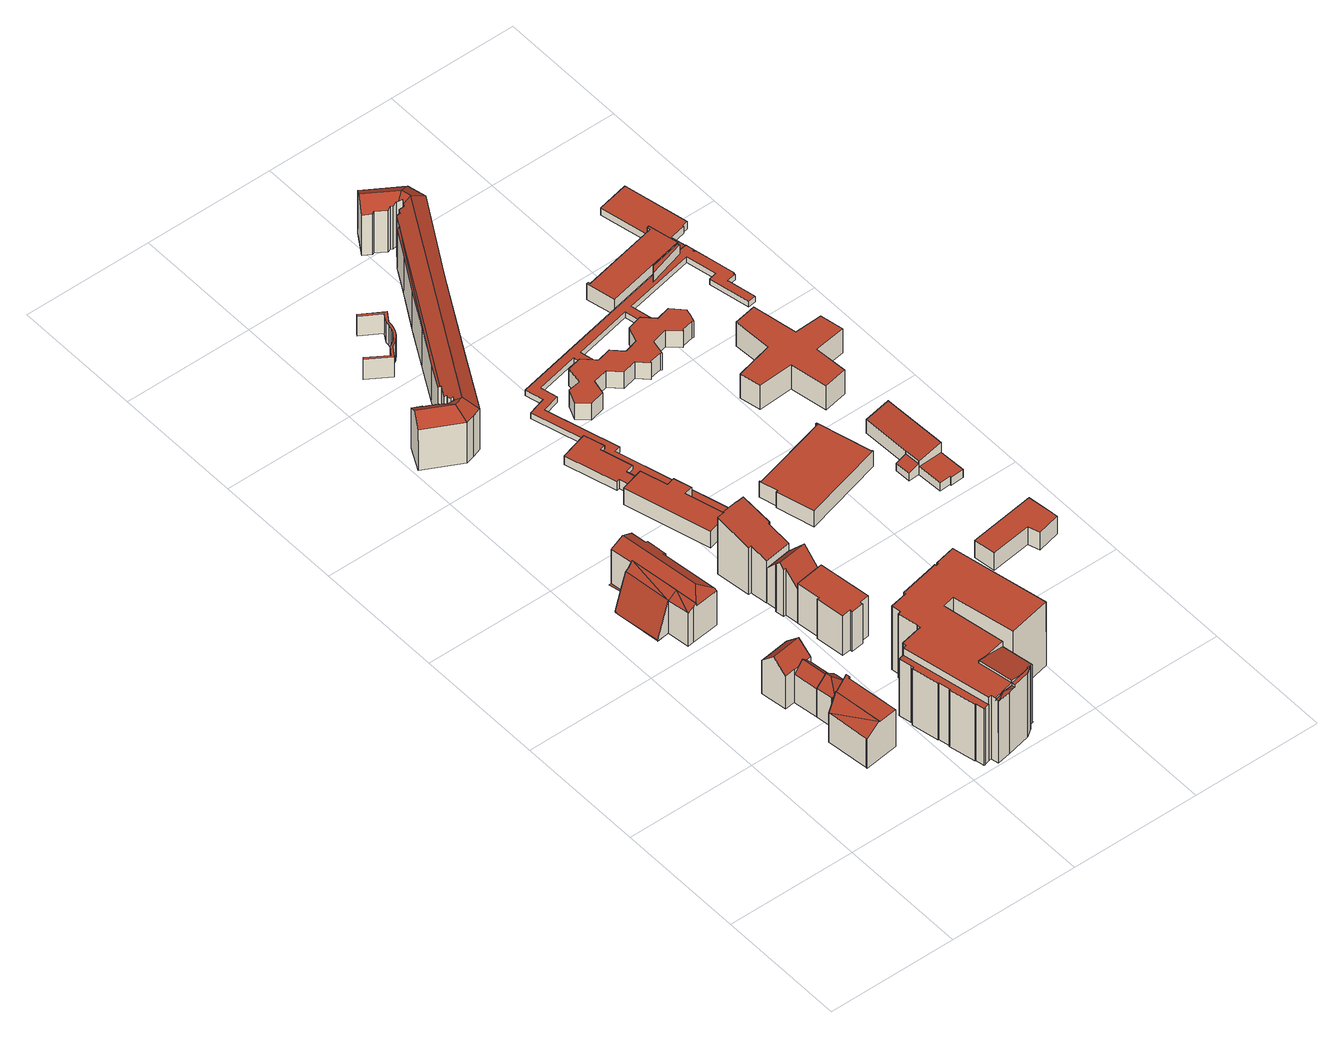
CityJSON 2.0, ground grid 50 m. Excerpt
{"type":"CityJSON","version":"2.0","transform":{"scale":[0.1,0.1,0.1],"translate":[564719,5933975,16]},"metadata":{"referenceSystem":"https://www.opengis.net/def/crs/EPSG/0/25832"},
"CityObjects":{
"building1":{"type":"Building","attributes":{"Gemeindeschluessel":"02100106","Geometrietyp2DReferenz":"3000","function":"31001_1010","roofType":"1000","measuredHeight":17.2,"storeysAboveGround":4},"address":[{"country":"Germany","locality":"Hamburg","thoroughfareNumber":"25","thoroughfareName":"Neanderstraße","postcode":"20459"}],"geometry":[{"type":"Solid","lod":"2","boundaries":[[[[0,1,2,3,4]],[[5,6,0,4,7]],[[8,9,10,11,12,13,14,15,16,17,18,19,20]],[[21,22,23,24,25]],[[22,26,27,28,29,23]],[[2,1,20,19]],[[6,5,30,31]],[[5,7,32,30]],[[17,16,21,25]],[[15,14,33,34]],[[14,13,35,33]],[[13,12,36,35]],[[12,11,37,36]],[[11,10,38,37]],[[10,9,39,38]],[[9,8,40,39]],[[28,27,41,42]],[[27,26,43,41]],[[44,45,46,47]],[[30,32,48,49,50,47,46,51,42,41,43,34,33,35,36,37,38,39,40,31]],[[40,8,20,1,0,6,31]],[[32,7,4,3,48]],[[49,18,17,25,24,52,50]],[[43,26,22,21,16,15,34]],[[47,50,52,44]],[[51,53,29,28,42]],[[51,46,45,53]],[[48,3,2,19,18,49]],[[45,44,52,24,23,29,53]]]],"semantics":{"surfaces":[{"type":"RoofSurface"},{"type":"WallSurface"},{"type":"GroundSurface"}],"values":[[0,0,0,0,0,1,1,1,1,1,1,1,1,1,1,1,1,1,1,2,1,1,1,1,1,1,1,1,0]]}}]},
"building2":{"type":"Building","attributes":{"name":"Museum","Gemeindeschluessel":"02100106","Geometrietyp2DReferenz":"3000","function":"31001_1120","roofType":"3100","measuredHeight":19.96,"storeysAboveGround":4},"address":[{"country":"Germany","locality":"Hamburg","thoroughfareNumber":"27","thoroughfareName":"Neanderstraße","postcode":"20459"}],"geometry":[{"type":"Solid","lod":"2","boundaries":[[[[54,55,56,57,58]],[[59,60,61,55,54]],[[62,61,60]],[[63,57,56]],[[64,65,66,67,68,69]],[[67,70,71,62,60,59,68]],[[68,59,54,58,69]],[[55,61,56]],[[69,58,57,63,72,64]],[[65,64,72,73]],[[65,73,74,75,66]],[[67,66,75,70]],[[73,72,63,56,61,62,71,74]],[[71,70,75,74]]]],"semantics":{"surfaces":[{"type":"RoofSurface"},{"type":"WallSurface"},{"type":"GroundSurface"}],"values":[[0,0,1,1,2,1,1,1,1,1,1,1,0,0]]}}]},
"building3":{"type":"Building","attributes":{"Gemeindeschluessel":"02100106","Geometrietyp2DReferenz":"3000","function":"31001_1010","roofType":"3100","measuredHeight":18.19,"storeysAboveGround":5},"address":[{"country":"Germany","locality":"Hamburg","thoroughfareNumber":"33","thoroughfareName":"Neanderstraße","postcode":"20459"}],"geometry":[{"type":"Solid","lod":"2","boundaries":[[[[76,77,78,79,80,81,82]],[[83,84,85,86,87,88]],[[83,88,89]],[[90,91,89,88]],[[92,93,89,91,94]],[[95,96,97,98]],[[99,100,101]],[[102,103,104,105,106]],[[81,80,107,108]],[[79,78,88,87]],[[88,78,77,100,99]],[[77,76,109,100]],[[76,82,110,109]],[[82,81,108,110]],[[86,85,111,112]],[[85,84,106,111]],[[84,83,113,102,106]],[[90,88,99,114]],[[113,115,103,102]],[[92,94,116,117]],[[118,119,120,121]],[[119,122,123,120]],[[124,125,126,127]],[[116,114,99,101,100,109,110,108,107,112,111,106,105,104,103,121,120,123,127,126,128,117]],[[97,96,129,115,113,130]],[[124,122,119,118,129,96,95,125]],[[128,98,97,130,93,92,117]],[[95,98,128,126,125]],[[124,127,123,122]],[[103,115,129,118,121]],[[116,94,91,90,114]],[[113,83,89,93,130]],[[107,80,79,87,86,112]]]],"semantics":{"surfaces":[{"type":"RoofSurface"},{"type":"WallSurface"},{"type":"GroundSurface"}],"values":[[0,0,0,0,0,0,0,0,1,1,1,1,1,1,1,1,1,1,1,1,1,1,1,2,0,0,1,1,1,1,1,1,1]]}}]},
"building4":{"type":"Building","attributes":{"Gemeindeschluessel":"02100106","Geometrietyp2DReferenz":"3000","function":"31001_1120","roofType":"1000","measuredHeight":18.04,"storeysAboveGround":4},"address":[{"country":"Germany","locality":"Hamburg","thoroughfareNumber":"22","thoroughfareName":"Neanderstraße","postcode":"20459"}],"geometry":[{"type":"Solid","lod":"2","boundaries":[[[[131,132,133,134,135,136,137,138,139,140,141,142]],[[143,144,145,146,147,148,149,150,151,152,153,154]],[[141,140,143,154]],[[140,139,144,143]],[[139,138,145,144]],[[138,137,146,145]],[[137,136,147,146]],[[136,135,148,147]],[[135,134,149,148]],[[134,133,150,149]],[[133,132,151,150]],[[132,131,152,151]],[[131,142,153,152]],[[142,141,154,153]]]],"semantics":{"surfaces":[{"type":"RoofSurface"},{"type":"GroundSurface"},{"type":"WallSurface"}],"values":[[0,1,2,2,2,2,2,2,2,2,2,2,2,2]]}}]},
"building5":{"type":"Building","attributes":{"Gemeindeschluessel":"02100106","Geometrietyp2DReferenz":"3000","function":"31001_1130","roofType":"3100","measuredHeight":23.36,"storeysAboveGround":5},"address":[{"country":"Germany","locality":"Hamburg","thoroughfareNumber":"24","thoroughfareName":"Neanderstraße","postcode":"20459"}],"geometry":[{"type":"Solid","lod":"2","boundaries":[[[[155,156,157,158,159,160]],[[161,162,163,155,160,164]],[[159,158,165,166]],[[158,157,167,165]],[[157,156,168,167]],[[163,162,169,170]],[[162,161,171,169]],[[161,164,172,171]],[[164,160,159,166,172]],[[156,155,163,170,168]],[[170,169,171,172,166,165,167,168]]]],"semantics":{"surfaces":[{"type":"RoofSurface"},{"type":"WallSurface"},{"type":"GroundSurface"}],"values":[[0,0,1,1,1,1,1,1,1,1,2]]}}]},
"building6":{"type":"Building","attributes":{"Gemeindeschluessel":"02100106","Geometrietyp2DReferenz":"3000","function":"31001_1130","roofType":"2100","measuredHeight":25.8,"storeysAboveGround":5},"address":[{"country":"Germany","locality":"Hamburg","thoroughfareNumber":"28","thoroughfareName":"Neanderstraße","postcode":"20459"}],"geometry":[{"type":"Solid","lod":"2","boundaries":[[[[173,174,175,176,177,178,179,180,181,182,183,184]],[[185,186,187,188,189,190,191,192,193,194,195,196]],[[174,173,194,193]],[[173,184,195,194]],[[183,182,185,196]],[[182,181,186,185]],[[181,180,187,186]],[[180,179,188,187]],[[179,178,189,188]],[[178,177,190,189]],[[177,176,191,190]],[[176,175,192,191]],[[175,174,193,192]],[[195,184,183,196]]]],"semantics":{"surfaces":[{"type":"RoofSurface"},{"type":"GroundSurface"},{"type":"WallSurface"}],"values":[[0,1,2,2,2,2,2,2,2,2,2,2,2,2]]}}]},
"building7":{"type":"Building","attributes":{"Gemeindeschluessel":"02100106","Geometrietyp2DReferenz":"3000","function":"31001_2070","roofType":"1000","measuredHeight":30.02,"storeysAboveGround":8},"address":[{"country":"Germany","locality":"Hamburg","thoroughfareNumber":"20","thoroughfareName":"Neanderstraße","postcode":"20459"}],"geometry":[{"type":"Solid","lod":"2","boundaries":[[[[197,198,199,200]],[[201,197,200,202]],[[203,204,197,201,205]],[[206,207,208]],[[209,198,197,204]],[[210,211,212,213,214]],[[215,216,217,218]],[[219,220,221,222]],[[223,224,225,226]],[[224,227,228,225]],[[227,219,222,228]],[[229,230,231,232]],[[230,233,234,231]],[[233,235,236,234]],[[237,238,239,240]],[[238,241,242,239]],[[243,244,208,207]],[[245,246,247,248]],[[246,249,250,247]],[[249,251,252,250]],[[251,253,254,252]],[[253,255,256,254]],[[257,258,259,260]],[[258,261,262,259]],[[261,263,264,262]],[[263,265,266,264]],[[265,267,268,266]],[[267,269,270,268]],[[269,271,272,270]],[[203,205,273,274]],[[275,276,277,206]],[[244,275,206,208]],[[278,279,280]],[[281,279,282]],[[283,284,285,218]],[[284,286,287,285]],[[286,288,289,287]],[[210,288,211]],[[288,210,214,290,289]],[[213,212,198,209]],[[291,292,293,294]],[[295,296,297,298]],[[296,299,300,297]],[[299,301,302,300]],[[301,303,304,302]],[[303,305,306,304]],[[307,308,217,216]],[[309,291,294,310]],[[233,230,229,255,253,251,249,246,245,311,220,219,227,224,223,235]],[[311,245,312,313]],[[214,213,209,204,203,274,290]],[[298,272,271,295]],[[314,216,215,218,285,287,289,290,274,273,315,316,248,247,250,252,254,256,232,231,234,236,226,225,228,222,221,240,239,242,207,206,277,260,259,262,264,266,268,270,272,298,297,300,302,304,306,317,318]],[[279,278,292,291,309,319,305,303,301,299,296,295,271,269,267,265,263,261,258,257,276,275,244,243,241,238,237,313,312,320,321,322,282]],[[307,323,324,310,294,293,308]],[[256,255,229,232]],[[315,202,200,199,321,320,316]],[[218,217,308,293,292,278,280,283]],[[323,314,318,324]],[[307,216,314,323]],[[319,317,306,305]],[[317,319,309,310,324,318]],[[282,322,325,281]],[[273,205,201,202,315]],[[257,260,277,276]],[[198,212,211,325,322,321,199]],[[316,320,312,245,248]],[[243,207,242,241]],[[236,235,223,226]],[[221,220,311,313,237,240]],[[325,211,288,286,284,283,280,279,281]]]],"semantics":{"surfaces":[{"type":"RoofSurface"},{"type":"WallSurface"},{"type":"GroundSurface"}],"values":[[0,0,0,0,0,0,0,1,1,1,1,1,1,1,1,1,1,1,1,1,1,1,1,1,1,1,1,1,1,1,1,1,1,1,1,1,1,1,1,1,1,1,1,1,1,1,1,1,0,1,1,1,2,0,0,1,1,1,1,1,1,1,1,1,1,1,1,1,1,1,0]]}}]},
"building8":{"type":"Building","attributes":{"Gemeindeschluessel":"02100106","Geometrietyp2DReferenz":"3000","function":"31001_2010","roofType":"1000","measuredHeight":7.49,"storeysAboveGround":2},"address":[{"country":"Germany","locality":"Hamburg","thoroughfareName":"Kurze Straße","postcode":"20459"}],"geometry":[{"type":"Solid","lod":"2","boundaries":[[[[326,327,328,329]],[[330,331,332,333]],[[331,334,335,332]],[[334,336,337,335]],[[338,339,340,341]],[[342,343,344,345]],[[327,346,347,328]],[[348,349,350,340,339,351]],[[352,353,343,342,351,339,338,354,355,356]],[[357,358,329,328,347,333,332,335,337,349,348,345,344,359,360,361]],[[340,350,336,334,331,330,346,327,326,341]],[[330,333,347,346]],[[326,329,358,354,338,341]],[[361,356,355,357]],[[359,353,352,360]],[[344,343,353,359]],[[348,351,342,345]],[[360,352,356,361]],[[357,355,354,358]],[[350,349,337,336]]]],"semantics":{"surfaces":[{"type":"WallSurface"},{"type":"RoofSurface"},{"type":"GroundSurface"}],"values":[[0,0,0,0,0,0,0,0,1,2,1,0,0,0,0,0,0,0,0,0]]}}]},
"building9":{"type":"Building","attributes":{"Gemeindeschluessel":"02100106","Geometrietyp2DReferenz":"3000","function":"51009_1610","roofType":"1000","measuredHeight":9},"address":[{"country":"Germany","locality":"Hamburg","postcode":"20355"}],"geometry":[{"type":"Solid","lod":"2","boundaries":[[[[362,363,364,365,366,367,368,369,370,371,372,373,374,375,376,377,378,379,380,381,382,383,384,385]],[[386,387,388,389,390,391,392,393,394,395,396,397,398,399,400,401,402,403,404,405,406,407,408,409]],[[407,362,385,408]],[[406,363,362,407]],[[405,364,363,406]],[[404,365,364,405]],[[403,366,365,404]],[[402,367,366,403]],[[401,368,367,402]],[[400,369,368,401]],[[399,370,369,400]],[[398,371,370,399]],[[397,372,371,398]],[[396,373,372,397]],[[395,374,373,396]],[[394,375,374,395]],[[393,376,375,394]],[[392,377,376,393]],[[391,378,377,392]],[[390,379,378,391]],[[389,380,379,390]],[[388,381,380,389]],[[387,382,381,388]],[[386,383,382,387]],[[409,384,383,386]],[[408,385,384,409]]]],"semantics":{"surfaces":[{"type":"GroundSurface"},{"type":"RoofSurface"},{"type":"WallSurface"}],"values":[[0,1,2,2,2,2,2,2,2,2,2,2,2,2,2,2,2,2,2,2,2,2,2,2,2,2]]}}]},
"building10":{"type":"Building","attributes":{"Gemeindeschluessel":"02100106","Geometrietyp2DReferenz":"3000","function":"31001_1010","roofType":"3100","measuredHeight":22.39,"storeysAboveGround":5},"address":[{"country":"Germany","locality":"Hamburg","thoroughfareNumber":"4","thoroughfareName":"Hütten","postcode":"20355"}],"geometry":[{"type":"Solid","lod":"2","boundaries":[[[[410,411,412,413,414]],[[415,416,410,414,417]],[[418,419,420,421,422]],[[423,424,425,426,427]],[[428,429,425,424]],[[416,415,430,431]],[[415,417,432,430]],[[433,434,435,436]],[[437,438,439,440]],[[438,441,442,439]],[[443,433,436,444]],[[445,446,447,448]],[[446,449,450,447]],[[418,422,451,452]],[[453,454,455,456]],[[457,458,459,460]],[[458,461,462,459]],[[461,463,464,462]],[[465,466,467,468]],[[466,469,470,467]],[[469,471,472,470]],[[471,473,474,472]],[[475,476,477,478]],[[479,480,481,482]],[[429,428,483,484]],[[485,486,487,488]],[[486,489,490,487]],[[489,491,492,490]],[[491,493,494,492]],[[453,428,424,410,416,454]],[[418,452,437,440,464,463,419]],[[455,431,430,432,495,488,487,490,492,494,496,497,498,499,448,447,450,444,436,435,500,501,460,459,462,464,440,439,442,482,481,502,503,504,468,467,470,472,474,478,477,484,483,456]],[[414,505,506,417]],[[507,493,491,489,486,485,505,414,413,508,509]],[[446,445,411,410,424,423,480,479,441,438,437,452,451,434,433,443,449]],[[510,426,425,511,473,471,469,466,465,512]],[[475,511,425,429,476]],[[485,488,495,506,505]],[[506,495,432,417]],[[445,448,499,412,411]],[[455,454,416,431]],[[429,484,477,476]],[[481,480,423,427,502]],[[502,427,426,510,503]],[[512,504,503,510]],[[465,468,504,512]],[[474,473,511,475,478]],[[460,501,513,457]],[[483,428,453,456]],[[500,421,420,513,501]],[[443,444,450,449]],[[479,482,442,441]],[[435,434,451,422,421,500]],[[498,508,413,412,499]],[[508,498,497,509]],[[509,497,496,507]],[[507,496,494,493]],[[513,420,419,463,461,458,457]]]],"semantics":{"surfaces":[{"type":"RoofSurface"},{"type":"WallSurface"},{"type":"GroundSurface"}],"values":[[0,0,0,0,0,1,1,1,1,1,1,1,1,1,1,1,1,1,1,1,1,1,1,1,1,1,1,1,1,0,1,2,0,0,0,0,0,1,1,1,1,1,1,1,1,1,1,1,1,1,1,1,1,1,1,1,1,0]]}}]},
"building11":{"type":"Building","attributes":{"Gemeindeschluessel":"02100106","Geometrietyp2DReferenz":"3000","function":"31001_3210","roofType":"1000","measuredHeight":7.12,"storeysAboveGround":1},"address":[{"country":"Germany","locality":"Hamburg","thoroughfareName":"Kurze Straße","postcode":"20355"}],"geometry":[{"type":"Solid","lod":"2","boundaries":[[[[514,515,516,517]],[[515,518,519,516]],[[518,520,521,519]],[[520,522,523,521]],[[524,525,526,527]],[[525,528,529,526]],[[528,514,517,529]],[[530,531,532,533]],[[530,534,535,522,520,518,515,514,528,525,524,531]],[[526,529,517,516,519,521,523,536,537,533,532,527]],[[532,531,524,527]],[[537,534,530,533]],[[536,535,534,537]],[[523,522,535,536]]]],"semantics":{"surfaces":[{"type":"WallSurface"},{"type":"RoofSurface"},{"type":"GroundSurface"}],"values":[[0,0,0,0,0,0,0,0,1,2,0,0,0,0]]}}]},
"building12":{"type":"Building","attributes":{"Gemeindeschluessel":"02100106","Geometrietyp2DReferenz":"3000","function":"31001_3020","roofType":"1000","measuredHeight":7.54,"storeysAboveGround":2},"address":[{"country":"Germany","locality":"Hamburg","thoroughfareName":"Kurze Straße","postcode":"20355"}],"geometry":[{"type":"Solid","lod":"2","boundaries":[[[[538,539,540,541]],[[542,543,544,545]],[[546,547,548,549]],[[550,551,552,553]],[[554,555,556,557]],[[557,556,558,559,560,561,553,552,549,548,562,563,564,565,566,567,568,569,570,571,572,573,545,544,574,575,541,540,576,577,578,579]],[[580,581,582,583,584,547,546,551,550,585,586,587,588,555,554,589,590,591,539,538,592,593,543,542,594,595,596,597,598,599,600]],[[597,570,569,598]],[[596,571,570,597]],[[542,545,573,594]],[[586,560,559,587]],[[554,557,579,589]],[[546,549,552,551]],[[590,589,579,577]],[[590,577,576,591]],[[587,559,558,588]],[[588,558,556,555]],[[591,576,540,539]],[[550,553,561,585]],[[585,561,560,586]],[[538,541,575,592]],[[592,575,574,593]],[[593,574,544,543]],[[583,563,562,584]],[[584,562,548,547]],[[594,573,572,595]],[[582,564,563,583]],[[595,572,571,596]],[[581,565,564,582]],[[580,566,565,581]],[[600,567,566,580]],[[599,568,567,600]],[[598,569,568,599]],[[579,578,577]]]],"semantics":{"surfaces":[{"type":"WallSurface"},{"type":"GroundSurface"},{"type":"RoofSurface"}],"values":[[0,0,0,0,0,1,2,0,0,0,0,0,0,0,0,0,0,0,0,0,0,0,0,0,0,0,0,0,0,0,0,0,0,2]]}}]},
"building13":{"type":"Building","attributes":{"Gemeindeschluessel":"02100106","Geometrietyp2DReferenz":"3000","function":"51009_1610","roofType":"1000","measuredHeight":6.58},"address":[{"country":"Germany","locality":"Hamburg","postcode":"20355"}],"geometry":[{"type":"Solid","lod":"2","boundaries":[[[[601,602,603,604,605]],[[606,607,608,609]],[[610,611,612,613]],[[614,615,616,617]],[[618,619,620,621]],[[622,623,624,625]],[[626,627,628,629]],[[630,631,632,633]],[[634,635,636,637]],[[638,639,640,641]],[[642,643,644,645]],[[604,603,646,647]],[[605,648,601]],[[649,602,601]],[[650,651,652,653]],[[654,655,656,657]],[[658,659,660,661]],[[659,662,663,660]],[[662,664,665,663]],[[666,667,668,669]],[[670,671,672,673]],[[674,675,676,677]],[[613,678,679,610]],[[680,612,611,681]],[[633,682,683,630]],[[684,683,682,685]],[[635,684,685,636]],[[686,687,688,689]],[[639,642,645,648,690,691,692,640]],[[687,693,694,688]],[[672,695,689,688,694,669,668,637,636,685,682,633,632,629,628,696,697,698,678,613,612,680,625,624,699,621,620,700,617,616,701,609,608,677,676,702,691,690,647,646,653,652,657,656,661,660,663,665,673]],[[606,703,615,614,704,619,618,705,623,622,681,611,610,679,706,707,708,627,626,631,630,683,684,635,634,667,666,693,687,686,709,671,670,664,662,659,658,655,654,651,650,649,601,648,645,644,641,640,692,710,675,674,607]],[[710,702,676,675]],[[679,678,698,706]],[[674,677,608,607]],[[707,697,696,708]],[[706,698,697,707]],[[692,691,702,710]],[[708,696,628,627]],[[666,669,694,693]],[[650,653,646,603,602,649]],[[709,695,672,671]],[[658,661,656,655]],[[670,673,665,664]],[[686,689,695,709]],[[654,657,652,651]],[[690,648,605,604,647]],[[641,644,643,638]],[[634,637,668,667]],[[626,629,632,631]],[[705,699,624,623]],[[622,625,680,681]],[[618,621,699,705]],[[704,700,620,619]],[[614,617,700,704]],[[703,701,616,615]],[[606,609,701,703]],[[643,642,639,638]]]],"semantics":{"surfaces":[{"type":"RoofSurface"},{"type":"WallSurface"},{"type":"GroundSurface"}],"values":[[0,1,1,1,1,1,1,1,1,1,1,1,1,1,1,1,1,1,1,1,1,1,1,1,1,1,1,1,1,1,2,0,1,1,1,1,1,1,1,1,1,1,1,1,1,1,1,1,1,1,1,1,1,1,1,1,1,0]]}}]},
"building14":{"type":"Building","attributes":{"Gemeindeschluessel":"02100106","Geometrietyp2DReferenz":"3000","function":"31001_3210","roofType":"1000","measuredHeight":7.88,"storeysAboveGround":2},"address":[{"country":"Germany","locality":"Hamburg","thoroughfareName":"Neuer Steinweg","postcode":"20459"}],"geometry":[{"type":"Solid","lod":"2","boundaries":[[[[711,712,713,714]],[[715,716,717,718]],[[719,720,721,722]],[[720,719,716,715,712,711,723]],[[714,713,718,717,722,721,724]],[[721,720,723,724]],[[717,716,719,722]],[[724,723,711,714]],[[713,712,715,718]]]],"semantics":{"surfaces":[{"type":"WallSurface"},{"type":"RoofSurface"},{"type":"GroundSurface"}],"values":[[0,0,0,1,2,0,0,0,0]]}}]},
"building15":{"type":"Building","attributes":{"Gemeindeschluessel":"02100106","Geometrietyp2DReferenz":"3000","function":"31001_3060","roofType":"2100","measuredHeight":8.18,"storeysAboveGround":2},"address":[{"country":"Germany","locality":"Hamburg","thoroughfareName":"Markusstraße","postcode":"20355"}],"geometry":[{"type":"Solid","lod":"2","boundaries":[[[[725,726,727,728]],[[729,730,731,732,733,734,735]],[[728,727,736,737]],[[738,739,740,741]],[[739,742,743,740]],[[744,745,734,733]],[[746,747,726,725]],[[732,731,748,749]],[[731,730,750,748]],[[730,729,751,750]],[[729,735,752,751]],[[737,736,753,741,740,743,749,748,750,751,752,754]],[[733,732,749,743,742,744]],[[752,735,734,745,746,754]],[[741,753,747,738]],[[754,746,725,728,737]],[[736,727,726,747,753]],[[747,746,745,744,742,739,738]]]],"semantics":{"surfaces":[{"type":"RoofSurface"},{"type":"WallSurface"},{"type":"GroundSurface"}],"values":[[0,0,1,1,1,1,1,1,1,1,1,2,1,1,1,1,1,0]]}}]},
"building16":{"type":"Building","attributes":{"Gemeindeschluessel":"02100106","Geometrietyp2DReferenz":"3000","function":"31001_3020","roofType":"1000","measuredHeight":10.84,"storeysAboveGround":3},"address":[{"country":"Germany","locality":"Hamburg","thoroughfareName":"Kurze Straße","postcode":"20355"}],"geometry":[{"type":"Solid","lod":"2","boundaries":[[[[755,756,757,758]],[[758,757,759,760,761,762,763,764,765,766,767,768]],[[769,756,755,770,771,772,773,774,775,776,777,778]],[[776,762,761,777]],[[775,763,762,776]],[[773,765,764,774]],[[770,768,767,771]],[[771,767,766,772]],[[769,759,757,756]],[[755,758,768,770]],[[772,766,765,773]],[[774,764,763,775]],[[777,761,760,778]],[[778,760,759,769]]]],"semantics":{"surfaces":[{"type":"WallSurface"},{"type":"GroundSurface"},{"type":"RoofSurface"}],"values":[[0,1,2,0,0,0,0,0,0,0,0,0,0,0]]}}]},
"building17":{"type":"Building","attributes":{"Gemeindeschluessel":"02100106","Geometrietyp2DReferenz":"3000","function":"31001_3020","roofType":"1000","measuredHeight":7.2,"storeysAboveGround":2},"address":[{"country":"Germany","locality":"Hamburg","thoroughfareName":"Kurze Straße","postcode":"20355"}],"geometry":[{"type":"Solid","lod":"2","boundaries":[[[[779,780,781,782,783,784,785,786]],[[787,788,789,790,791,792,793,794]],[[783,782,789,788]],[[782,781,790,789]],[[781,780,791,790]],[[780,779,792,791]],[[779,786,793,792]],[[785,784,787,794]],[[784,783,788,787]],[[793,786,785,794]]]],"semantics":{"surfaces":[{"type":"RoofSurface"},{"type":"GroundSurface"},{"type":"WallSurface"}],"values":[[0,1,2,2,2,2,2,2,2,2]]}}]},
"building18":{"type":"Building","attributes":{"name":"Rudolf-Roß-Grundschule","Gemeindeschluessel":"02100106","Geometrietyp2DReferenz":"3000","function":"31001_3020","roofType":"1000","measuredHeight":3.32,"storeysAboveGround":1},"address":[{"country":"Germany","locality":"Hamburg","thoroughfareNumber":"30","thoroughfareName":"Kurze Straße","postcode":"20355"}],"geometry":[{"type":"Solid","lod":"2","boundaries":[[[[795,796,797,798,799,604]],[[800,801,802,803,804,805]],[[799,798,800,805]],[[798,797,801,800]],[[797,796,802,801]],[[796,795,803,802]],[[795,604,804,803]],[[804,604,799,805]]]],"semantics":{"surfaces":[{"type":"RoofSurface"},{"type":"GroundSurface"},{"type":"WallSurface"}],"values":[[0,1,2,2,2,2,2,2]]}}]}
},
"vertices":[
[309,238,214],[309,238,215],[286,426,215],[234,398,174],[235,397,174],[253,232,174],[253,230,174],[253,236,174],[385,248,208],[385,250,208],[381,283,208],[380,290,208],[374,338,208],[367,388,208],[360,453,208],[366,453,208],[364,469,208],[288,428,208],[288,427,208],[286,426,208],[309,238,208],[364,469,174],[364,470,175],[320,490,211],[288,430,176],[288,428,174],[359,516,175],[353,515,180],[353,518,180],[318,513,211],[253,232,43],[253,230,43],[253,236,43],[360,453,43],[366,453,43],[367,388,43],[374,338,43],[380,290,43],[381,283,43],[385,250,43],[385,248,43],[353,515,43],[353,518,43],[359,516,43],[283,443,174],[275,507,173],[275,507,43],[283,443,43],[234,398,43],[288,427,43],[286,443,43],[278,508,43],[286,443,176],[278,508,176],
[315,513,208],[302,610,208],[284,608,187],[264,605,165],[278,508,166],[353,518,165],[340,616,165],[321,613,187],[340,616,187],[264,605,187],[264,606,38],[224,600,38],[210,703,38],[326,719,38],[353,518,38],[278,508,38],[326,719,187],[333,668,238],[264,606,187],[224,600,188],[217,652,238],[210,703,187],
[92,1148,47],[99,1087,48],[146,1092,194],[125,1277,194],[107,1275,140],[78,1272,48],[78,1257,45],[160,1288,212],[156,1287,209],[156,1286,209],[140,1279,200],[125,1277,192],[146,1092,192],[184,1097,212],[148,1092,193],[158,1012,194],[182,1009,205],[195,1011,212],[159,1007,194],[287,1032,205],[241,1068,225],[196,1011,199],[288,1022,199],[146,1092,44],[99,1087,44],[99,1086,44],[160,1288,44],[148,1377,44],[140,1376,44],[150,1328,44],[156,1287,44],[107,1275,44],[78,1272,44],[92,1148,44],[78,1257,44],[156,1286,44],[140,1279,44],[160,1288,199],[148,1092,44],[148,1377,199],[159,1007,44],[182,1009,44],[241,1386,205],[249,1329,205],[249,1329,44],[241,1386,44],[259,1330,199],[259,1330,44],[269,1252,199],[259,1251,205],[259,1251,44],[269,1252,44],[288,1022,44],[200,1382,225],[195,1011,199],
[496,772,224],[511,664,224],[545,668,224],[546,658,224],[593,664,224],[592,674,224],[629,679,224],[629,682,224],[602,880,224],[596,880,224],[492,865,224],[504,773,224],[596,880,44],[602,880,44],[629,682,44],[629,679,44],[592,674,44],[593,664,44],[546,658,44],[545,668,44],[511,664,44],[496,772,44],[504,773,44],[492,865,44],
[586,946,279],[577,1013,199],[474,998,199],[480,949,258],[471,948,258],[474,931,279],[485,915,258],[492,865,199],[596,880,199],[476,914,258],[480,949,45],[471,948,45],[474,998,45],[577,1013,45],[492,865,45],[596,880,45],[485,915,45],[476,914,45],
[466,1200,299],[436,1196,299],[454,1062,255],[465,1064,255],[474,998,234],[577,1013,234],[565,1101,263],[572,1102,263],[556,1213,300],[528,1209,300],[528,1211,300],[465,1203,300],[528,1209,42],[556,1213,42],[572,1102,42],[565,1101,42],[577,1013,42],[474,998,42],[465,1064,42],[454,1062,42],[436,1196,42],[466,1200,42],[465,1203,42],[528,1211,42],
[644,21,305],[690,39,285],[608,21,285],[608,19,290],[610,8,290],[610,10,290],[661,18,286],[688,24,287],[611,8,289],[620,425,8],[611,411,8],[622,413,8],[693,25,285],[784,60,296],[732,48,296],[690,39,296],[693,25,296],[755,40,296],[811,79,8],[794,163,8],[791,162,8],[806,78,8],[501,372,265],[506,373,265],[506,373,8],[501,372,8],[507,313,265],[513,314,265],[513,314,8],[507,313,8],[511,323,265],[511,323,8],[537,165,265],[540,165,265],[540,165,8],[537,165,8],[531,211,265],[531,211,8],[528,210,265],[528,210,8],[538,380,297],[536,390,297],[536,390,8],[538,380,8],[535,395,297],[535,395,8],[611,411,297],[622,413,297],[592,35,265],[573,31,265],[573,31,8],[592,35,8],[573,30,265],[573,30,8],[568,29,265],[568,29,8],[562,64,265],[562,64,8],[559,63,265],[559,63,8],[606,503,297],[610,504,297],[610,504,8],[606,503,8],[618,507,297],[618,507,8],[614,539,297],[614,539,8],[613,543,297],[613,543,8],[667,555,297],[667,555,8],[682,557,297],[682,557,8],[681,565,297],[681,565,8],[611,8,8],[661,18,8],[620,425,297],[622,427,297],[622,427,8],[784,199,297],[706,183,297],[784,199,274],[665,174,308],[665,174,297],[806,78,274],[781,73,281],[781,73,8],[783,64,281],[783,64,8],[784,60,281],[784,60,8],[755,40,8],[788,448,297],[741,438,297],[741,438,95],[788,448,95],[824,595,297],[835,598,297],[835,598,8],[824,595,8],[836,592,297],[836,592,8],[847,594,297],[847,594,8],[845,600,297],[845,600,8],[924,617,297],[924,617,8],[794,163,95],[791,162,95],[838,211,297],[838,211,95],[522,377,265],[592,35,297],[522,377,297],[844,173,8],[610,10,8],[604,38,8],[1001,245,8],[837,210,8],[1001,245,297],[604,38,297],[608,21,297],[690,39,297],[844,173,95],[837,210,95],[690,39,308],
[437,1687,81],[426,1684,81],[426,1684,41],[437,1687,41],[476,1909,81],[498,1833,81],[498,1833,41],[476,1909,41],[477,1827,81],[477,1827,41],[510,1708,81],[510,1708,41],[451,1637,116],[492,1648,116],[492,1648,81],[451,1637,81],[552,1554,116],[571,1488,116],[571,1488,41],[552,1554,41],[371,1879,81],[371,1879,41],[521,1546,41],[478,1699,41],[478,1699,81],[521,1546,116],[581,1323,116],[538,1479,116],[451,1636,116],[404,1623,116],[494,1299,116],[404,1623,41],[451,1636,41],[538,1479,41],[581,1323,41],[494,1299,41],
[192,2508,59],[108,2562,59],[114,2570,59],[189,2520,59],[211,2553,59],[223,2559,59],[235,2567,59],[245,2577,59],[254,2588,59],[261,2601,59],[265,2614,59],[268,2628,59],[268,2642,59],[289,2675,59],[216,2722,59],[220,2730,59],[302,2677,59],[277,2640,59],[276,2623,59],[272,2608,59],[266,2593,59],[258,2579,59],[239,2559,59],[216,2546,59],[258,2579,149],[266,2593,149],[272,2608,149],[276,2623,149],[277,2640,149],[302,2677,149],[220,2730,149],[216,2722,149],[289,2675,149],[268,2642,149],[268,2628,149],[265,2614,149],[261,2601,149],[254,2588,149],[245,2577,149],[235,2567,149],[223,2559,149],[211,2553,149],[189,2520,149],[114,2570,149],[108,2562,149],[192,2508,149],[216,2546,149],[239,2559,149],
[175,2151,259],[159,2172,241],[158,2170,243],[139,2180,231],[140,2141,259],[176,2095,219],[210,2106,219],[142,2085,219],[526,2887,221],[525,2888,221],[225,2364,213],[171,2264,216],[175,2262,221],[590,2944,240],[619,2943,259],[611,2978,259],[585,2962,239],[596,2955,246],[679,2940,219],[662,3011,219],[176,2095,35],[210,2106,35],[142,2085,35],[155,2215,223],[179,2260,223],[179,2260,35],[155,2215,35],[527,2887,220],[553,2932,220],[553,2932,35],[527,2887,35],[563,2928,228],[563,2928,35],[162,2211,229],[162,2211,35],[166,2184,241],[160,2187,236],[160,2187,35],[166,2184,35],[157,2202,230],[157,2202,35],[175,2262,219],[526,2887,219],[499,2631,223],[325,2318,222],[325,2318,35],[499,2631,35],[305,2510,212],[383,2650,212],[383,2650,35],[305,2510,35],[464,2790,214],[464,2790,35],[520,2890,215],[520,2890,35],[555,2968,231],[543,2964,224],[543,2964,35],[555,2968,35],[505,2989,224],[505,2989,35],[498,2986,219],[498,2986,35],[468,3005,219],[468,3005,35],[523,3090,226],[528,3098,219],[528,3098,35],[523,3090,35],[571,2942,228],[584,2934,239],[584,2934,35],[571,2942,35],[679,2940,35],[662,3011,35],[47,2249,216],[51,2255,211],[51,2255,35],[47,2249,35],[83,2239,211],[83,2239,35],[80,2234,215],[80,2234,35],[127,2209,215],[127,2209,35],[0,2159,35],[122,2201,35],[132,2195,35],[134,2183,35],[158,2170,35],[171,2264,35],[228,2369,35],[596,2955,35],[578,2966,35],[564,2963,35],[23,2202,259],[0,2159,219],[122,2201,223],[134,2183,231],[132,2195,223],[578,2966,239],[498,3052,259],[564,2963,231],[228,2369,213],
[757,1377,109],[760,1378,109],[760,1378,38],[757,1377,38],[762,1373,109],[762,1373,38],[1060,1453,109],[1060,1453,38],[1059,1460,109],[1059,1460,38],[808,1164,109],[769,1306,109],[769,1306,38],[808,1164,38],[776,1308,109],[776,1308,38],[1121,1254,109],[1122,1250,109],[1122,1250,38],[1121,1254,38],[1117,1253,109],[1062,1460,109],[1062,1460,38],[1117,1253,38],
[926,2174,114],[968,2133,114],[968,2133,39],[926,2174,39],[759,2124,114],[797,2086,114],[797,2086,39],[759,2124,39],[827,2000,114],[824,1994,114],[824,1994,39],[827,2000,39],[878,2005,114],[873,2009,114],[873,2009,39],[878,2005,39],[1046,2052,114],[1041,2054,114],[1041,2054,39],[1046,2052,39],[996,2044,39],[993,2039,39],[950,2078,39],[890,2062,39],[786,2032,39],[732,2019,39],[691,2059,39],[633,2046,39],[621,1991,39],[565,1977,39],[525,2014,39],[548,2069,39],[596,2076,39],[605,2141,39],[661,2153,39],[704,2111,39],[850,2100,39],[869,2159,39],[1020,2147,39],[1060,2104,39],[1062,2102,39],[1055,2080,39],[621,1991,114],[633,2046,114],[691,2059,114],[732,2019,114],[786,2032,114],[890,2062,114],[950,2078,114],[993,2039,114],[996,2044,114],[1055,2080,114],[1060,2104,114],[1020,2147,114],[869,2159,114],[850,2100,114],[704,2111,114],[661,2153,114],[605,2141,114],[596,2076,114],[548,2069,114],[525,2014,114],[565,1977,114],
[1248,2359,65],[1271,2364,62],[1260,2417,62],[1220,2409,68],[1232,2356,68],[477,1827,65],[498,1833,65],[498,1833,40],[477,1827,40],[541,1810,65],[518,1803,65],[518,1803,40],[541,1810,40],[491,1652,65],[478,1699,65],[478,1699,40],[491,1652,40],[571,1488,65],[552,1554,65],[552,1554,40],[571,1488,40],[679,1383,65],[688,1351,65],[688,1351,40],[679,1383,40],[671,2144,65],[688,2165,65],[688,2165,40],[671,2144,40],[724,2154,65],[695,2120,65],[695,2120,40],[724,2154,40],[931,2169,65],[948,2189,65],[948,2189,40],[931,2169,40],[1087,2303,105],[1110,2330,105],[1110,2330,65],[1087,2303,65],[1230,2355,105],[1232,2345,105],[1232,2345,65],[1230,2355,65],[1260,2417,40],[1220,2409,40],[1232,2356,65],[1271,2364,65],[1278,2330,65],[1274,2329,65],[1274,2329,40],[1278,2330,40],[1275,2324,65],[1279,2325,65],[1279,2325,40],[1275,2324,40],[1312,2171,65],[1308,2170,65],[1308,2170,40],[1312,2171,40],[1309,2164,65],[1309,2164,40],[1274,2157,65],[1274,2157,40],[983,2177,65],[955,2146,65],[955,2146,40],[983,2177,40],[1296,2049,65],[1266,2043,65],[1266,2043,40],[1296,2049,40],[476,1909,65],[419,2105,65],[419,2105,40],[476,1909,40],[462,2087,40],[462,2087,65],[638,1372,40],[638,1372,65],[712,2211,40],[712,2211,65],[934,2258,65],[934,2258,40],[1264,2206,65],[1240,2322,65],[1240,2322,40],[1264,2206,40],[1232,2356,40],[471,2194,40],[471,2194,65],[965,2265,65],[965,2265,40],[1235,2200,40],[679,2205,40],[514,2170,40],[529,2106,40],[614,1330,40],[522,1660,40],[510,1708,40],[488,2125,40],[510,1708,65],[522,1660,65],[614,1330,65],[529,2106,65],[514,2170,65],[679,2205,65],[1235,2200,65],[488,2125,65],
[1127,655,112],[1116,738,112],[1116,738,33],[1127,655,33],[1369,774,112],[1381,690,112],[1381,690,33],[1369,774,33],[1384,653,112],[1297,632,112],[1297,632,33],[1384,653,33],[1282,676,112],[1282,676,33],
[1213,1134,82],[1210,1195,82],[1169,1194,66],[1172,1132,66],[1261,1036,71],[1261,1031,71],[1312,1034,71],[1308,1114,71],[1307,1137,71],[1213,1133,71],[1218,1034,71],[1169,1194,34],[1172,1132,34],[1202,1382,95],[1296,1386,116],[1296,1386,34],[1202,1382,34],[1296,1381,116],[1296,1381,34],[1307,1137,116],[1213,1133,95],[1213,1134,95],[1210,1195,95],[1312,1034,34],[1308,1114,34],[1261,1031,34],[1261,1036,34],[1218,1034,34],[1210,1195,34],[1213,1134,34],
[1257,1556,145],[1168,1539,145],[1168,1539,36],[1257,1556,36],[1141,1681,36],[1008,1675,36],[991,1754,36],[1137,1790,36],[1128,1939,36],[1213,1955,36],[1245,1785,36],[1351,1789,36],[1369,1701,36],[1248,1683,36],[1141,1681,145],[1248,1683,145],[1369,1701,145],[1351,1789,145],[1245,1785,145],[1213,1955,145],[1128,1939,145],[1137,1790,145],[991,1754,145],[1008,1675,145],
[1199,2468,109],[1202,2456,109],[902,2392,109],[900,2401,109],[894,2400,109],[918,2289,109],[1232,2356,109],[1207,2470,109],[918,2289,37],[894,2400,37],[900,2401,37],[902,2392,37],[1202,2456,37],[1199,2468,37],[1207,2470,37],[1232,2356,37],
[1317,2429,68],[1316,2433,68],[1339,2438,68],[1287,2685,68],[1167,2660,68],[1287,2685,35],[1339,2438,35],[1316,2433,35],[1317,2429,35],[1220,2409,35],[1167,2660,35]
]}
